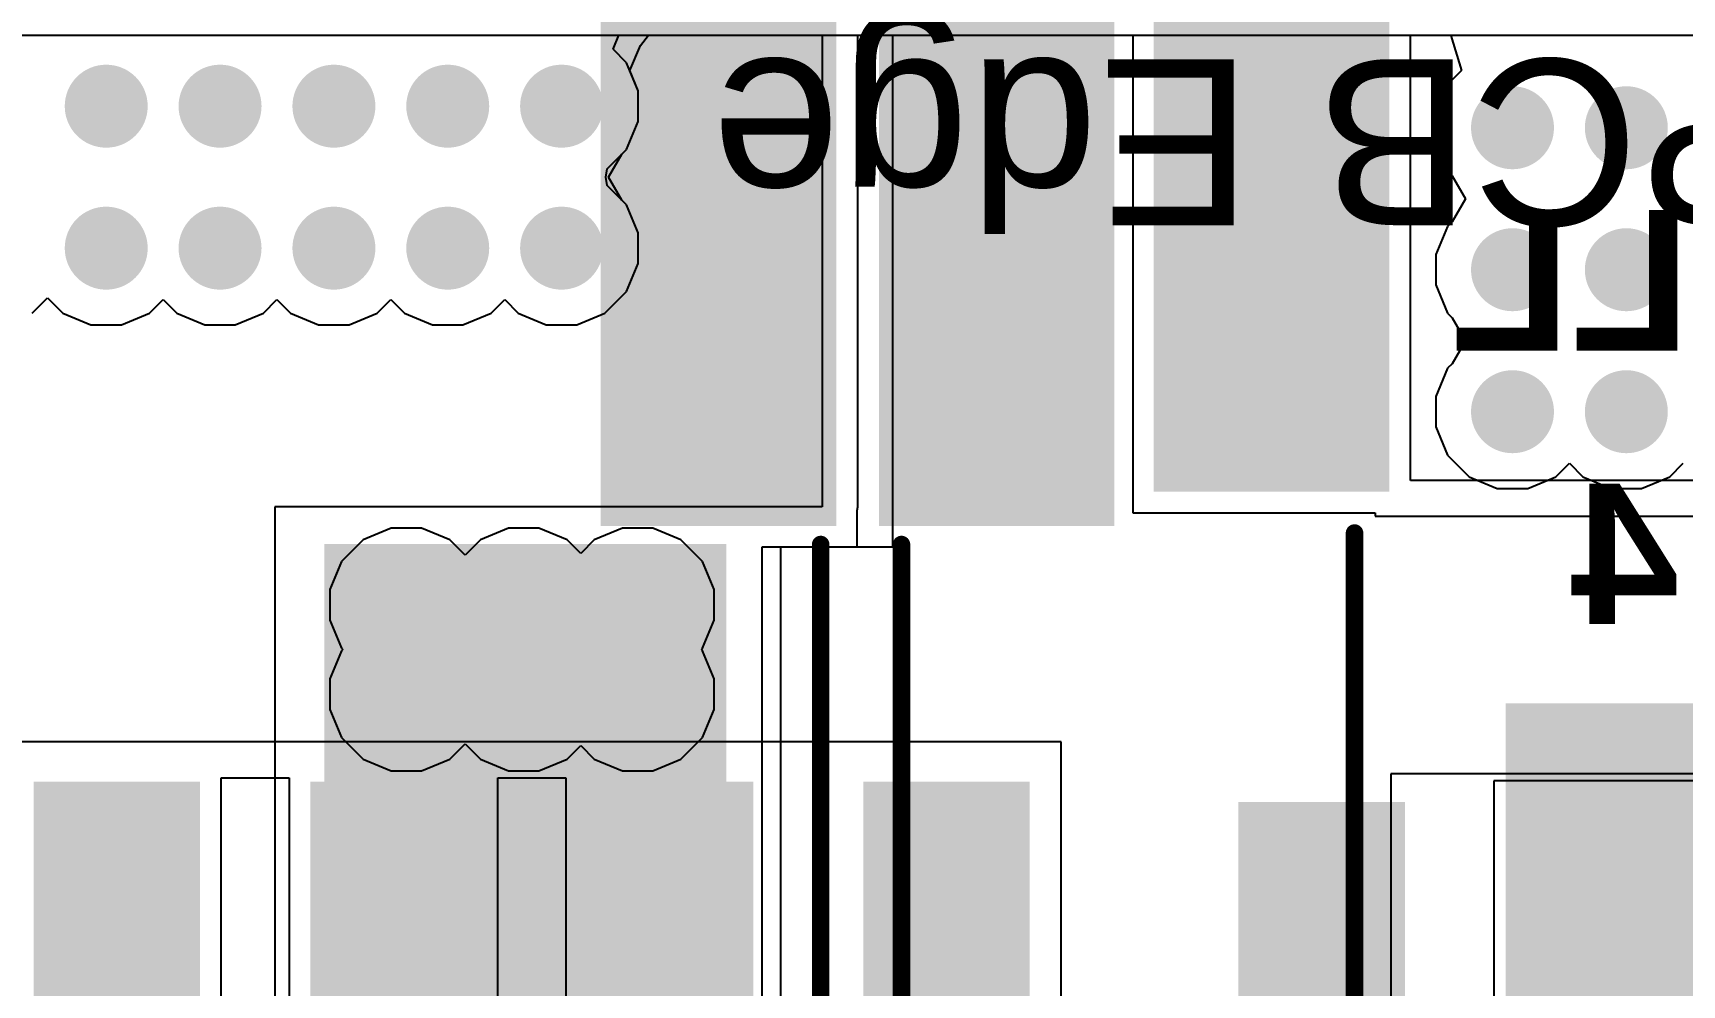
# Model space of a CAD drawing. Header units: inches. Extents: x -0.01 to 2.44, y -0.01 to 2.26.
# Drawn here: x 1.4617 to 1.9312, y 1.5699 to 1.8408 of the extents above; entities that cross this region are included whole.
import ezdxf

# ---------------------------------------------------------------- set-up
doc = ezdxf.new("R2010")
doc.units = ezdxf.units.IN
doc.header["$MEASUREMENT"] = 0
for name, color, linetype in [('Bottom Layer', 5, 'Continuous'), ('Bottom Overlay', 54, 'Continuous'), ('Bottom Paste', 16, 'Continuous'), ('Bottom Solder', 6, 'Continuous'), ('GROUND', 16, 'Continuous'), ('POWER', 76, 'Continuous'), ('SIGNAL1', 90, 'Continuous'), ('SIGNAL2', 156, 'Continuous'), ('Top Layer', 1, 'Continuous'), ('Top Overlay', 2, 'Continuous'), ('Top Paste', 8, 'Continuous'), ('Top Solder', 216, 'Continuous'), ('Via Holes', 16, 'Continuous')]:
    doc.layers.add(name, color=color, linetype=linetype)
doc.styles.add('Arial', font='', dxfattribs={"height": 0.2})
doc.styles.add('Arial_Bold', font='', dxfattribs={"height": 0.2})
doc.styles.get('Arial').set_extended_font_data('Arial')
doc.styles.get('Arial_Bold').set_extended_font_data('Arial', bold=True)

# ---------------------------------------------------------------- blocks, each defined once
blk = doc.blocks.new('WAFER_PH2_0_2PWB_22')
at = {"layer": 'Top Layer'}
for points in [[(-0.05906, 0.1811), (-0.01969, 0.1811), (-0.01969, 0.04331), (-0.05906, 0.04331)], [(0.01969, 0.1811), (0.05906, 0.1811), (0.05906, 0.04331), (0.01969, 0.04331)], [(0.16142, -0.1811), (0.10236, -0.1811), (0.10236, -0.04331), (0.16142, -0.04331)]]:
    blk.add_hatch(color=1, dxfattribs=at).paths.add_polyline_path(points)
at = {"layer": 'Top Paste'}
for points in [[(-0.05906, 0.1811), (-0.01969, 0.1811), (-0.01969, 0.04331), (-0.05906, 0.04331)], [(0.01969, 0.1811), (0.05906, 0.1811), (0.05906, 0.04331), (0.01969, 0.04331)], [(0.16142, -0.1811), (0.10236, -0.1811), (0.10236, -0.04331), (0.16142, -0.04331)]]:
    blk.add_hatch(color=8, dxfattribs=at).paths.add_polyline_path(points)
at = {"layer": 'Top Solder'}
for points in [[(-0.06306, 0.1851), (-0.01569, 0.1851), (-0.01569, 0.03931), (-0.06306, 0.03931)], [(0.01569, 0.1851), (0.06306, 0.1851), (0.06306, 0.03931), (0.01569, 0.03931)], [(0.16542, -0.1851), (0.09836, -0.1851), (0.09836, -0.03931), (0.16542, -0.03931)]]:
    blk.add_hatch(color=216, dxfattribs=at).paths.add_polyline_path(points)
at = {"layer": 'Top Overlay'}
blk.add_lwpolyline([(0.159, 0.115, 0.005, 0.005, 0), (0.159, -0.034, 0.005, 0.005, 0)], format="xyseb", dxfattribs=at)
blk.add_lwpolyline([(0.15775, -0.034, 0.0025, 0.0025, 1), (0.16025, -0.034, 0.0025, 0.0025, 1)], format="xyseb", close=True, dxfattribs=at)
at = {"layer": 'Top Overlay', "style": 'Arial'}
blk.add_text('PCB Edge', height=0.047244, dxfattribs=at).set_placement((-0.095, -0.17213))
blk = doc.blocks.new('S6B_PH_SM4_TB_LF__SN__B_24')
at = {"layer": 'Bottom Layer'}
for points in [[(0.25984, 0.18012), (0.3189, 0.18012), (0.3189, 0.04626), (0.25984, 0.04626)], [(-0.01968, -0.18209), (-0.05906, -0.18209), (-0.05906, -0.04429), (-0.01968, -0.04429)], [(0.05906, -0.18209), (0.01969, -0.18209), (0.01969, -0.04429), (0.05906, -0.04429)], [(0.1378, -0.18209), (0.09843, -0.18209), (0.09843, -0.04429), (0.1378, -0.04429)], [(0.21654, -0.18209), (0.17717, -0.18209), (0.17717, -0.04429), (0.21654, -0.04429)]]:
    blk.add_hatch(color=5, dxfattribs=at).paths.add_polyline_path(points)
at = {"layer": 'Bottom Paste'}
for points in [[(0.25984, 0.18012), (0.3189, 0.18012), (0.3189, 0.04626), (0.25984, 0.04626)], [(-0.01968, -0.18209), (-0.05906, -0.18209), (-0.05906, -0.04429), (-0.01968, -0.04429)], [(0.05906, -0.18209), (0.01969, -0.18209), (0.01969, -0.04429), (0.05906, -0.04429)], [(0.1378, -0.18209), (0.09843, -0.18209), (0.09843, -0.04429), (0.1378, -0.04429)], [(0.21654, -0.18209), (0.17717, -0.18209), (0.17717, -0.04429), (0.21654, -0.04429)]]:
    blk.add_hatch(color=16, dxfattribs=at).paths.add_polyline_path(points)
at = {"layer": 'Bottom Solder'}
for points in [[(0.25584, 0.18412), (0.3229, 0.18412), (0.3229, 0.04226), (0.25584, 0.04226)], [(-0.01568, -0.18609), (-0.06306, -0.18609), (-0.06306, -0.04029), (-0.01568, -0.04029)], [(0.06306, -0.18609), (0.01569, -0.18609), (0.01569, -0.04029), (0.06306, -0.04029)], [(0.1418, -0.18609), (0.09443, -0.18609), (0.09443, -0.04029), (0.1418, -0.04029)], [(0.22054, -0.18609), (0.17317, -0.18609), (0.17317, -0.04029), (0.22054, -0.04029)]]:
    blk.add_hatch(color=6, dxfattribs=at).paths.add_polyline_path(points)
at = {"layer": 'Bottom Overlay'}
blk.add_lwpolyline([(0.31299, -0.12697, 0.005, 0.005, 0), (0.31299, 0.03051, 0.005, 0.005, 0)], format="xyseb", dxfattribs=at)
blk.add_lwpolyline([(0.31174, 0.03051, 0.0025, 0.0025, 1), (0.31424, 0.03051, 0.0025, 0.0025, 1)], format="xyseb", close=True, dxfattribs=at)
blk = doc.blocks.new('WAFER_PH2_0_2PWB_25')
at = {"layer": 'Top Layer'}
for points in [[(-0.05906, 0.1811), (-0.01969, 0.1811), (-0.01969, 0.04331), (-0.05906, 0.04331)], [(0.01969, 0.1811), (0.05906, 0.1811), (0.05906, 0.04331), (0.01969, 0.04331)], [(-0.16142, -0.04331), (-0.10236, -0.04331), (-0.10236, -0.1811), (-0.16142, -0.1811)]]:
    blk.add_hatch(color=1, dxfattribs=at).paths.add_polyline_path(points)
at = {"layer": 'Top Paste'}
for points in [[(-0.05906, 0.1811), (-0.01969, 0.1811), (-0.01969, 0.04331), (-0.05906, 0.04331)], [(0.01969, 0.1811), (0.05906, 0.1811), (0.05906, 0.04331), (0.01969, 0.04331)], [(-0.16142, -0.04331), (-0.10236, -0.04331), (-0.10236, -0.1811), (-0.16142, -0.1811)]]:
    blk.add_hatch(color=8, dxfattribs=at).paths.add_polyline_path(points)
at = {"layer": 'Top Solder'}
for points in [[(-0.06306, 0.1851), (-0.01569, 0.1851), (-0.01569, 0.03931), (-0.06306, 0.03931)], [(0.01569, 0.1851), (0.06306, 0.1851), (0.06306, 0.03931), (0.01569, 0.03931)], [(-0.16542, -0.03931), (-0.09836, -0.03931), (-0.09836, -0.1851), (-0.16542, -0.1851)]]:
    blk.add_hatch(color=216, dxfattribs=at).paths.add_polyline_path(points)
at = {"layer": 'Top Overlay'}
blk.add_lwpolyline([(-0.161, 0.115, 0.005, 0.005, 0), (-0.161, -0.034, 0.005, 0.005, 0)], format="xyseb", dxfattribs=at)
blk.add_lwpolyline([(-0.16225, -0.034, 0.0025, 0.0025, 1), (-0.15975, -0.034, 0.0025, 0.0025, 1)], format="xyseb", close=True, dxfattribs=at)
blk = doc.blocks.new('SMB__B_106')
at = {"layer": 'Bottom Layer'}
blk.add_hatch(color=5, dxfattribs=at).paths.add_polyline_path([(0.14567, 0.04724), (0.14567, -0.04724), (0.03543, -0.04724), (0.03543, 0.04724)])
at = {"layer": 'Bottom Overlay'}
for points in [[(0.102, 0.049), (0.19, 0.049), (0.19, 0.075), (0.102, 0.075)], [(0.147, -0.053), (0.19, -0.053), (0.19, 0.065), (0.147, 0.065)]]:
    blk.add_hatch(color=54, dxfattribs=at).paths.add_polyline_path(points)
at = {"layer": 'Bottom Paste'}
blk.add_hatch(color=16, dxfattribs=at).paths.add_polyline_path([(0.14567, 0.04724), (0.14567, -0.04724), (0.03543, -0.04724), (0.03543, 0.04724)])
at = {"layer": 'Bottom Solder'}
blk.add_hatch(color=6, dxfattribs=at).paths.add_polyline_path([(0.14967, 0.05124), (0.14967, -0.05124), (0.03143, -0.05124), (0.03143, 0.05124)])

msp = doc.modelspace()

# ---------------------------------------------------------------- hatches: boundary and pattern name
at = {"layer": 'Bottom Layer'}
h = msp.add_hatch(color=5, dxfattribs=at)
edge = h.paths.add_edge_path()
edge.add_arc((1.48259, 1.82), 0.01181, 0, 360)
h = msp.add_hatch(color=5, dxfattribs=at)
edge = h.paths.add_edge_path()
edge.add_arc((1.515, 1.82), 0.01181, 0, 360)
h = msp.add_hatch(color=5, dxfattribs=at)
edge = h.paths.add_edge_path()
edge.add_arc((1.54741, 1.82), 0.01181, 0, 360)
h = msp.add_hatch(color=5, dxfattribs=at)
edge = h.paths.add_edge_path()
edge.add_arc((1.57982, 1.82), 0.01181, 0, 360)
h = msp.add_hatch(color=5, dxfattribs=at)
edge = h.paths.add_edge_path()
edge.add_arc((1.61223, 1.82), 0.01181, 0, 360)
h = msp.add_hatch(color=5, dxfattribs=at)
edge = h.paths.add_edge_path()
edge.add_arc((1.88296, 1.81386), 0.01181, 0, 360)
h = msp.add_hatch(color=5, dxfattribs=at)
edge = h.paths.add_edge_path()
edge.add_arc((1.91537, 1.81386), 0.01181, 0, 360)
h = msp.add_hatch(color=5, dxfattribs=at)
edge = h.paths.add_edge_path()
edge.add_arc((1.48259, 1.77959), 0.01181, 0, 360)
h = msp.add_hatch(color=5, dxfattribs=at)
edge = h.paths.add_edge_path()
edge.add_arc((1.515, 1.77959), 0.01181, 0, 360)
h = msp.add_hatch(color=5, dxfattribs=at)
edge = h.paths.add_edge_path()
edge.add_arc((1.54741, 1.77959), 0.01181, 0, 360)
h = msp.add_hatch(color=5, dxfattribs=at)
edge = h.paths.add_edge_path()
edge.add_arc((1.57982, 1.77959), 0.01181, 0, 360)
h = msp.add_hatch(color=5, dxfattribs=at)
edge = h.paths.add_edge_path()
edge.add_arc((1.61223, 1.77959), 0.01181, 0, 360)
h = msp.add_hatch(color=5, dxfattribs=at)
edge = h.paths.add_edge_path()
edge.add_arc((1.88296, 1.77345), 0.01181, 0, 360)
h = msp.add_hatch(color=5, dxfattribs=at)
edge = h.paths.add_edge_path()
edge.add_arc((1.91537, 1.77345), 0.01181, 0, 360)
h = msp.add_hatch(color=5, dxfattribs=at)
edge = h.paths.add_edge_path()
edge.add_arc((1.88296, 1.73304), 0.01181, 0, 360)
h = msp.add_hatch(color=5, dxfattribs=at)
edge = h.paths.add_edge_path()
edge.add_arc((1.91537, 1.73304), 0.01181, 0, 360)
h = msp.add_hatch(color=5, dxfattribs=at)
edge = h.paths.add_edge_path()
edge.add_arc((1.56806, 1.67808), 0.01181, 0, 360)
h = msp.add_hatch(color=5, dxfattribs=at)
edge = h.paths.add_edge_path()
edge.add_arc((1.60147, 1.67808), 0.01181, 0, 360)
h = msp.add_hatch(color=5, dxfattribs=at)
edge = h.paths.add_edge_path()
edge.add_arc((1.63388, 1.67808), 0.01181, 0, 360)
h = msp.add_hatch(color=5, dxfattribs=at)
edge = h.paths.add_edge_path()
edge.add_arc((1.56806, 1.65266), 0.01181, 0, 360)
h = msp.add_hatch(color=5, dxfattribs=at)
edge = h.paths.add_edge_path()
edge.add_arc((1.60147, 1.65266), 0.01181, 0, 360)
h = msp.add_hatch(color=5, dxfattribs=at)
edge = h.paths.add_edge_path()
edge.add_arc((1.63388, 1.65266), 0.01181, 0, 360)
at = {"layer": 'GROUND'}
h = msp.add_hatch(color=16, dxfattribs=at)
edge = h.paths.add_edge_path()
edge.add_arc((1.48259, 1.82), 0.01181, 0, 360)
h = msp.add_hatch(color=16, dxfattribs=at)
edge = h.paths.add_edge_path()
edge.add_arc((1.515, 1.82), 0.01181, 0, 360)
h = msp.add_hatch(color=16, dxfattribs=at)
edge = h.paths.add_edge_path()
edge.add_arc((1.54741, 1.82), 0.01181, 0, 360)
h = msp.add_hatch(color=16, dxfattribs=at)
edge = h.paths.add_edge_path()
edge.add_arc((1.57982, 1.82), 0.01181, 0, 360)
h = msp.add_hatch(color=16, dxfattribs=at)
edge = h.paths.add_edge_path()
edge.add_arc((1.61223, 1.82), 0.01181, 0, 360)
h = msp.add_hatch(color=16, dxfattribs=at)
edge = h.paths.add_edge_path()
edge.add_arc((1.88296, 1.81386), 0.01181, 0, 360)
h = msp.add_hatch(color=16, dxfattribs=at)
edge = h.paths.add_edge_path()
edge.add_arc((1.91537, 1.81386), 0.01181, 0, 360)
h = msp.add_hatch(color=16, dxfattribs=at)
edge = h.paths.add_edge_path()
edge.add_arc((1.48259, 1.77959), 0.01181, 0, 360)
h = msp.add_hatch(color=16, dxfattribs=at)
edge = h.paths.add_edge_path()
edge.add_arc((1.515, 1.77959), 0.01181, 0, 360)
h = msp.add_hatch(color=16, dxfattribs=at)
edge = h.paths.add_edge_path()
edge.add_arc((1.54741, 1.77959), 0.01181, 0, 360)
h = msp.add_hatch(color=16, dxfattribs=at)
edge = h.paths.add_edge_path()
edge.add_arc((1.57982, 1.77959), 0.01181, 0, 360)
h = msp.add_hatch(color=16, dxfattribs=at)
edge = h.paths.add_edge_path()
edge.add_arc((1.61223, 1.77959), 0.01181, 0, 360)
h = msp.add_hatch(color=16, dxfattribs=at)
edge = h.paths.add_edge_path()
edge.add_arc((1.88296, 1.77345), 0.01181, 0, 360)
h = msp.add_hatch(color=16, dxfattribs=at)
edge = h.paths.add_edge_path()
edge.add_arc((1.91537, 1.77345), 0.01181, 0, 360)
h = msp.add_hatch(color=16, dxfattribs=at)
edge = h.paths.add_edge_path()
edge.add_arc((1.88296, 1.73304), 0.01181, 0, 360)
h = msp.add_hatch(color=16, dxfattribs=at)
edge = h.paths.add_edge_path()
edge.add_arc((1.91537, 1.73304), 0.01181, 0, 360)
h = msp.add_hatch(color=16, dxfattribs=at)
edge = h.paths.add_edge_path()
edge.add_arc((1.56806, 1.67808), 0.01181, 0, 360)
h = msp.add_hatch(color=16, dxfattribs=at)
edge = h.paths.add_edge_path()
edge.add_arc((1.60147, 1.67808), 0.01181, 0, 360)
h = msp.add_hatch(color=16, dxfattribs=at)
edge = h.paths.add_edge_path()
edge.add_arc((1.63388, 1.67808), 0.01181, 0, 360)
h = msp.add_hatch(color=16, dxfattribs=at)
edge = h.paths.add_edge_path()
edge.add_arc((1.56806, 1.65266), 0.01181, 0, 360)
h = msp.add_hatch(color=16, dxfattribs=at)
edge = h.paths.add_edge_path()
edge.add_arc((1.60147, 1.65266), 0.01181, 0, 360)
h = msp.add_hatch(color=16, dxfattribs=at)
edge = h.paths.add_edge_path()
edge.add_arc((1.63388, 1.65266), 0.01181, 0, 360)
at = {"layer": 'POWER'}
h = msp.add_hatch(color=76, dxfattribs=at)
edge = h.paths.add_edge_path()
edge.add_arc((1.48259, 1.82), 0.01181, 0, 360)
h = msp.add_hatch(color=76, dxfattribs=at)
edge = h.paths.add_edge_path()
edge.add_arc((1.515, 1.82), 0.01181, 0, 360)
h = msp.add_hatch(color=76, dxfattribs=at)
edge = h.paths.add_edge_path()
edge.add_arc((1.54741, 1.82), 0.01181, 0, 360)
h = msp.add_hatch(color=76, dxfattribs=at)
edge = h.paths.add_edge_path()
edge.add_arc((1.57982, 1.82), 0.01181, 0, 360)
h = msp.add_hatch(color=76, dxfattribs=at)
edge = h.paths.add_edge_path()
edge.add_arc((1.61223, 1.82), 0.01181, 0, 360)
h = msp.add_hatch(color=76, dxfattribs=at)
edge = h.paths.add_edge_path()
edge.add_arc((1.88296, 1.81386), 0.01181, 0, 360)
h = msp.add_hatch(color=76, dxfattribs=at)
edge = h.paths.add_edge_path()
edge.add_arc((1.91537, 1.81386), 0.01181, 0, 360)
h = msp.add_hatch(color=76, dxfattribs=at)
edge = h.paths.add_edge_path()
edge.add_arc((1.48259, 1.77959), 0.01181, 0, 360)
h = msp.add_hatch(color=76, dxfattribs=at)
edge = h.paths.add_edge_path()
edge.add_arc((1.515, 1.77959), 0.01181, 0, 360)
h = msp.add_hatch(color=76, dxfattribs=at)
edge = h.paths.add_edge_path()
edge.add_arc((1.54741, 1.77959), 0.01181, 0, 360)
h = msp.add_hatch(color=76, dxfattribs=at)
edge = h.paths.add_edge_path()
edge.add_arc((1.57982, 1.77959), 0.01181, 0, 360)
h = msp.add_hatch(color=76, dxfattribs=at)
edge = h.paths.add_edge_path()
edge.add_arc((1.61223, 1.77959), 0.01181, 0, 360)
h = msp.add_hatch(color=76, dxfattribs=at)
edge = h.paths.add_edge_path()
edge.add_arc((1.88296, 1.77345), 0.01181, 0, 360)
h = msp.add_hatch(color=76, dxfattribs=at)
edge = h.paths.add_edge_path()
edge.add_arc((1.91537, 1.77345), 0.01181, 0, 360)
h = msp.add_hatch(color=76, dxfattribs=at)
edge = h.paths.add_edge_path()
edge.add_arc((1.88296, 1.73304), 0.01181, 0, 360)
h = msp.add_hatch(color=76, dxfattribs=at)
edge = h.paths.add_edge_path()
edge.add_arc((1.91537, 1.73304), 0.01181, 0, 360)
h = msp.add_hatch(color=76, dxfattribs=at)
edge = h.paths.add_edge_path()
edge.add_arc((1.56806, 1.67808), 0.01181, 0, 360)
h = msp.add_hatch(color=76, dxfattribs=at)
edge = h.paths.add_edge_path()
edge.add_arc((1.60147, 1.67808), 0.01181, 0, 360)
h = msp.add_hatch(color=76, dxfattribs=at)
edge = h.paths.add_edge_path()
edge.add_arc((1.63388, 1.67808), 0.01181, 0, 360)
h = msp.add_hatch(color=76, dxfattribs=at)
edge = h.paths.add_edge_path()
edge.add_arc((1.56806, 1.65266), 0.01181, 0, 360)
h = msp.add_hatch(color=76, dxfattribs=at)
edge = h.paths.add_edge_path()
edge.add_arc((1.60147, 1.65266), 0.01181, 0, 360)
h = msp.add_hatch(color=76, dxfattribs=at)
edge = h.paths.add_edge_path()
edge.add_arc((1.63388, 1.65266), 0.01181, 0, 360)
at = {"layer": 'SIGNAL1'}
h = msp.add_hatch(color=90, dxfattribs=at)
edge = h.paths.add_edge_path()
edge.add_arc((1.48259, 1.82), 0.01181, 0, 360)
h = msp.add_hatch(color=90, dxfattribs=at)
edge = h.paths.add_edge_path()
edge.add_arc((1.515, 1.82), 0.01181, 0, 360)
h = msp.add_hatch(color=90, dxfattribs=at)
edge = h.paths.add_edge_path()
edge.add_arc((1.54741, 1.82), 0.01181, 0, 360)
h = msp.add_hatch(color=90, dxfattribs=at)
edge = h.paths.add_edge_path()
edge.add_arc((1.57982, 1.82), 0.01181, 0, 360)
h = msp.add_hatch(color=90, dxfattribs=at)
edge = h.paths.add_edge_path()
edge.add_arc((1.61223, 1.82), 0.01181, 0, 360)
h = msp.add_hatch(color=90, dxfattribs=at)
edge = h.paths.add_edge_path()
edge.add_arc((1.88296, 1.81386), 0.01181, 0, 360)
h = msp.add_hatch(color=90, dxfattribs=at)
edge = h.paths.add_edge_path()
edge.add_arc((1.91537, 1.81386), 0.01181, 0, 360)
h = msp.add_hatch(color=90, dxfattribs=at)
edge = h.paths.add_edge_path()
edge.add_arc((1.48259, 1.77959), 0.01181, 0, 360)
h = msp.add_hatch(color=90, dxfattribs=at)
edge = h.paths.add_edge_path()
edge.add_arc((1.515, 1.77959), 0.01181, 0, 360)
h = msp.add_hatch(color=90, dxfattribs=at)
edge = h.paths.add_edge_path()
edge.add_arc((1.54741, 1.77959), 0.01181, 0, 360)
h = msp.add_hatch(color=90, dxfattribs=at)
edge = h.paths.add_edge_path()
edge.add_arc((1.57982, 1.77959), 0.01181, 0, 360)
h = msp.add_hatch(color=90, dxfattribs=at)
edge = h.paths.add_edge_path()
edge.add_arc((1.61223, 1.77959), 0.01181, 0, 360)
h = msp.add_hatch(color=90, dxfattribs=at)
edge = h.paths.add_edge_path()
edge.add_arc((1.88296, 1.77345), 0.01181, 0, 360)
h = msp.add_hatch(color=90, dxfattribs=at)
edge = h.paths.add_edge_path()
edge.add_arc((1.91537, 1.77345), 0.01181, 0, 360)
h = msp.add_hatch(color=90, dxfattribs=at)
edge = h.paths.add_edge_path()
edge.add_arc((1.88296, 1.73304), 0.01181, 0, 360)
h = msp.add_hatch(color=90, dxfattribs=at)
edge = h.paths.add_edge_path()
edge.add_arc((1.91537, 1.73304), 0.01181, 0, 360)
h = msp.add_hatch(color=90, dxfattribs=at)
edge = h.paths.add_edge_path()
edge.add_arc((1.56806, 1.67808), 0.01181, 0, 360)
h = msp.add_hatch(color=90, dxfattribs=at)
edge = h.paths.add_edge_path()
edge.add_arc((1.60147, 1.67808), 0.01181, 0, 360)
h = msp.add_hatch(color=90, dxfattribs=at)
edge = h.paths.add_edge_path()
edge.add_arc((1.63388, 1.67808), 0.01181, 0, 360)
h = msp.add_hatch(color=90, dxfattribs=at)
edge = h.paths.add_edge_path()
edge.add_arc((1.56806, 1.65266), 0.01181, 0, 360)
h = msp.add_hatch(color=90, dxfattribs=at)
edge = h.paths.add_edge_path()
edge.add_arc((1.60147, 1.65266), 0.01181, 0, 360)
h = msp.add_hatch(color=90, dxfattribs=at)
edge = h.paths.add_edge_path()
edge.add_arc((1.63388, 1.65266), 0.01181, 0, 360)
at = {"layer": 'SIGNAL2'}
h = msp.add_hatch(color=156, dxfattribs=at)
edge = h.paths.add_edge_path()
edge.add_arc((1.48259, 1.82), 0.01181, 0, 360)
h = msp.add_hatch(color=156, dxfattribs=at)
edge = h.paths.add_edge_path()
edge.add_arc((1.515, 1.82), 0.01181, 0, 360)
h = msp.add_hatch(color=156, dxfattribs=at)
edge = h.paths.add_edge_path()
edge.add_arc((1.54741, 1.82), 0.01181, 0, 360)
h = msp.add_hatch(color=156, dxfattribs=at)
edge = h.paths.add_edge_path()
edge.add_arc((1.57982, 1.82), 0.01181, 0, 360)
h = msp.add_hatch(color=156, dxfattribs=at)
edge = h.paths.add_edge_path()
edge.add_arc((1.61223, 1.82), 0.01181, 0, 360)
h = msp.add_hatch(color=156, dxfattribs=at)
edge = h.paths.add_edge_path()
edge.add_arc((1.88296, 1.81386), 0.01181, 0, 360)
h = msp.add_hatch(color=156, dxfattribs=at)
edge = h.paths.add_edge_path()
edge.add_arc((1.91537, 1.81386), 0.01181, 0, 360)
h = msp.add_hatch(color=156, dxfattribs=at)
edge = h.paths.add_edge_path()
edge.add_arc((1.48259, 1.77959), 0.01181, 0, 360)
h = msp.add_hatch(color=156, dxfattribs=at)
edge = h.paths.add_edge_path()
edge.add_arc((1.515, 1.77959), 0.01181, 0, 360)
h = msp.add_hatch(color=156, dxfattribs=at)
edge = h.paths.add_edge_path()
edge.add_arc((1.54741, 1.77959), 0.01181, 0, 360)
h = msp.add_hatch(color=156, dxfattribs=at)
edge = h.paths.add_edge_path()
edge.add_arc((1.57982, 1.77959), 0.01181, 0, 360)
h = msp.add_hatch(color=156, dxfattribs=at)
edge = h.paths.add_edge_path()
edge.add_arc((1.61223, 1.77959), 0.01181, 0, 360)
h = msp.add_hatch(color=156, dxfattribs=at)
edge = h.paths.add_edge_path()
edge.add_arc((1.88296, 1.77345), 0.01181, 0, 360)
h = msp.add_hatch(color=156, dxfattribs=at)
edge = h.paths.add_edge_path()
edge.add_arc((1.91537, 1.77345), 0.01181, 0, 360)
h = msp.add_hatch(color=156, dxfattribs=at)
edge = h.paths.add_edge_path()
edge.add_arc((1.88296, 1.73304), 0.01181, 0, 360)
h = msp.add_hatch(color=156, dxfattribs=at)
edge = h.paths.add_edge_path()
edge.add_arc((1.91537, 1.73304), 0.01181, 0, 360)
h = msp.add_hatch(color=156, dxfattribs=at)
edge = h.paths.add_edge_path()
edge.add_arc((1.56806, 1.67808), 0.01181, 0, 360)
h = msp.add_hatch(color=156, dxfattribs=at)
edge = h.paths.add_edge_path()
edge.add_arc((1.60147, 1.67808), 0.01181, 0, 360)
h = msp.add_hatch(color=156, dxfattribs=at)
edge = h.paths.add_edge_path()
edge.add_arc((1.63388, 1.67808), 0.01181, 0, 360)
h = msp.add_hatch(color=156, dxfattribs=at)
edge = h.paths.add_edge_path()
edge.add_arc((1.56806, 1.65266), 0.01181, 0, 360)
h = msp.add_hatch(color=156, dxfattribs=at)
edge = h.paths.add_edge_path()
edge.add_arc((1.60147, 1.65266), 0.01181, 0, 360)
h = msp.add_hatch(color=156, dxfattribs=at)
edge = h.paths.add_edge_path()
edge.add_arc((1.63388, 1.65266), 0.01181, 0, 360)
at = {"layer": 'Top Layer'}
h = msp.add_hatch(color=1, dxfattribs=at)
edge = h.paths.add_edge_path()
edge.add_arc((1.48259, 1.82), 0.01181, 0, 360)
h = msp.add_hatch(color=1, dxfattribs=at)
edge = h.paths.add_edge_path()
edge.add_arc((1.515, 1.82), 0.01181, 0, 360)
h = msp.add_hatch(color=1, dxfattribs=at)
edge = h.paths.add_edge_path()
edge.add_arc((1.54741, 1.82), 0.01181, 0, 360)
h = msp.add_hatch(color=1, dxfattribs=at)
edge = h.paths.add_edge_path()
edge.add_arc((1.57982, 1.82), 0.01181, 0, 360)
h = msp.add_hatch(color=1, dxfattribs=at)
edge = h.paths.add_edge_path()
edge.add_arc((1.61223, 1.82), 0.01181, 0, 360)
h = msp.add_hatch(color=1, dxfattribs=at)
edge = h.paths.add_edge_path()
edge.add_arc((1.88296, 1.81386), 0.01181, 0, 360)
h = msp.add_hatch(color=1, dxfattribs=at)
edge = h.paths.add_edge_path()
edge.add_arc((1.91537, 1.81386), 0.01181, 0, 360)
h = msp.add_hatch(color=1, dxfattribs=at)
edge = h.paths.add_edge_path()
edge.add_arc((1.48259, 1.77959), 0.01181, 0, 360)
h = msp.add_hatch(color=1, dxfattribs=at)
edge = h.paths.add_edge_path()
edge.add_arc((1.515, 1.77959), 0.01181, 0, 360)
h = msp.add_hatch(color=1, dxfattribs=at)
edge = h.paths.add_edge_path()
edge.add_arc((1.54741, 1.77959), 0.01181, 0, 360)
h = msp.add_hatch(color=1, dxfattribs=at)
edge = h.paths.add_edge_path()
edge.add_arc((1.57982, 1.77959), 0.01181, 0, 360)
h = msp.add_hatch(color=1, dxfattribs=at)
edge = h.paths.add_edge_path()
edge.add_arc((1.61223, 1.77959), 0.01181, 0, 360)
h = msp.add_hatch(color=1, dxfattribs=at)
edge = h.paths.add_edge_path()
edge.add_arc((1.88296, 1.77345), 0.01181, 0, 360)
h = msp.add_hatch(color=1, dxfattribs=at)
edge = h.paths.add_edge_path()
edge.add_arc((1.91537, 1.77345), 0.01181, 0, 360)
h = msp.add_hatch(color=1, dxfattribs=at)
edge = h.paths.add_edge_path()
edge.add_arc((1.88296, 1.73304), 0.01181, 0, 360)
h = msp.add_hatch(color=1, dxfattribs=at)
edge = h.paths.add_edge_path()
edge.add_arc((1.91537, 1.73304), 0.01181, 0, 360)
for points in [[(1.54469, 1.47838), (1.65911, 1.47838), (1.65911, 1.69535), (1.54469, 1.69535)], [(1.60939, 1.41262), (1.65911, 1.41262), (1.65911, 1.61794), (1.60939, 1.61794)]]:
    msp.add_hatch(color=1, dxfattribs=at).paths.add_polyline_path(points)
h = msp.add_hatch(color=1, dxfattribs=at)
edge = h.paths.add_edge_path()
edge.add_arc((1.56806, 1.67808), 0.01181, 0, 360)
h = msp.add_hatch(color=1, dxfattribs=at)
edge = h.paths.add_edge_path()
edge.add_arc((1.60147, 1.67808), 0.01181, 0, 360)
h = msp.add_hatch(color=1, dxfattribs=at)
edge = h.paths.add_edge_path()
edge.add_arc((1.63388, 1.67808), 0.01181, 0, 360)
h = msp.add_hatch(color=1, dxfattribs=at)
edge = h.paths.add_edge_path()
edge.add_arc((1.56806, 1.65266), 0.01181, 0, 360)
h = msp.add_hatch(color=1, dxfattribs=at)
edge = h.paths.add_edge_path()
edge.add_arc((1.60147, 1.65266), 0.01181, 0, 360)
h = msp.add_hatch(color=1, dxfattribs=at)
edge = h.paths.add_edge_path()
edge.add_arc((1.63388, 1.65266), 0.01181, 0, 360)
at = {"layer": 'Via Holes'}
h = msp.add_hatch(color=7, dxfattribs=at)
edge = h.paths.add_edge_path()
edge.add_arc((1.48259, 1.82), 0.00591, 0, 360)
h = msp.add_hatch(color=7, dxfattribs=at)
edge = h.paths.add_edge_path()
edge.add_arc((1.515, 1.82), 0.00591, 0, 360)
h = msp.add_hatch(color=7, dxfattribs=at)
edge = h.paths.add_edge_path()
edge.add_arc((1.54741, 1.82), 0.00591, 0, 360)
h = msp.add_hatch(color=7, dxfattribs=at)
edge = h.paths.add_edge_path()
edge.add_arc((1.57982, 1.82), 0.00591, 0, 360)
h = msp.add_hatch(color=7, dxfattribs=at)
edge = h.paths.add_edge_path()
edge.add_arc((1.61223, 1.82), 0.00591, 0, 360)
h = msp.add_hatch(color=7, dxfattribs=at)
edge = h.paths.add_edge_path()
edge.add_arc((1.88296, 1.81386), 0.00591, 0, 360)
h = msp.add_hatch(color=7, dxfattribs=at)
edge = h.paths.add_edge_path()
edge.add_arc((1.91537, 1.81386), 0.00591, 0, 360)
h = msp.add_hatch(color=7, dxfattribs=at)
edge = h.paths.add_edge_path()
edge.add_arc((1.48259, 1.77959), 0.00591, 0, 360)
h = msp.add_hatch(color=7, dxfattribs=at)
edge = h.paths.add_edge_path()
edge.add_arc((1.515, 1.77959), 0.00591, 0, 360)
h = msp.add_hatch(color=7, dxfattribs=at)
edge = h.paths.add_edge_path()
edge.add_arc((1.54741, 1.77959), 0.00591, 0, 360)
h = msp.add_hatch(color=7, dxfattribs=at)
edge = h.paths.add_edge_path()
edge.add_arc((1.57982, 1.77959), 0.00591, 0, 360)
h = msp.add_hatch(color=7, dxfattribs=at)
edge = h.paths.add_edge_path()
edge.add_arc((1.61223, 1.77959), 0.00591, 0, 360)
h = msp.add_hatch(color=7, dxfattribs=at)
edge = h.paths.add_edge_path()
edge.add_arc((1.88296, 1.77345), 0.00591, 0, 360)
h = msp.add_hatch(color=7, dxfattribs=at)
edge = h.paths.add_edge_path()
edge.add_arc((1.91537, 1.77345), 0.00591, 0, 360)
h = msp.add_hatch(color=7, dxfattribs=at)
edge = h.paths.add_edge_path()
edge.add_arc((1.88296, 1.73304), 0.00591, 0, 360)
h = msp.add_hatch(color=7, dxfattribs=at)
edge = h.paths.add_edge_path()
edge.add_arc((1.91537, 1.73304), 0.00591, 0, 360)
h = msp.add_hatch(color=7, dxfattribs=at)
edge = h.paths.add_edge_path()
edge.add_arc((1.56806, 1.67808), 0.00591, 0, 360)
h = msp.add_hatch(color=7, dxfattribs=at)
edge = h.paths.add_edge_path()
edge.add_arc((1.60147, 1.67808), 0.00591, 0, 360)
h = msp.add_hatch(color=7, dxfattribs=at)
edge = h.paths.add_edge_path()
edge.add_arc((1.63388, 1.67808), 0.00591, 0, 360)
h = msp.add_hatch(color=7, dxfattribs=at)
edge = h.paths.add_edge_path()
edge.add_arc((1.56806, 1.65266), 0.00591, 0, 360)
h = msp.add_hatch(color=7, dxfattribs=at)
edge = h.paths.add_edge_path()
edge.add_arc((1.60147, 1.65266), 0.00591, 0, 360)
h = msp.add_hatch(color=7, dxfattribs=at)
edge = h.paths.add_edge_path()
edge.add_arc((1.63388, 1.65266), 0.00591, 0, 360)

# ---------------------------------------------------------------- linework, layer by layer
at = {"layer": 'Bottom Layer'}
for p, q in [((1.62688, 1.8362), (1.62854, 1.8402)), ((1.63072, 1.83235), (1.62688, 1.8362)), ((1.62854, 1.8402), (1.77484, 1.8402)), ((1.77484, 1.8402), (1.77484, 1.70426)), ((1.8539, 1.71348), (1.8539, 1.8402)), ((1.8539, 1.8402), (2.03705, 1.8402)), ((1.63404, 1.82434), (1.63072, 1.83235)), ((1.63404, 1.81566), (1.63404, 1.82434)), ((1.63072, 1.80765), (1.63404, 1.81566)), ((1.62522, 1.80215), (1.63072, 1.80765)), ((1.62486, 1.79979), (1.62522, 1.80215)), ((1.62522, 1.79744), (1.62486, 1.79979)), ((1.63072, 1.79194), (1.62522, 1.79744)), ((1.63404, 1.78393), (1.63072, 1.79194)), ((1.63404, 1.77525), (1.63404, 1.78393)), ((1.63072, 1.76723), (1.63404, 1.77525)), ((1.46153, 1.7611), (1.46588, 1.76545)), ((1.46588, 1.76545), (1.47023, 1.7611)), ((1.62459, 1.7611), (1.63072, 1.76723)), ((1.47023, 1.7611), (1.47825, 1.75778)), ((1.48693, 1.75778), (1.49494, 1.7611)), ((1.49494, 1.7611), (1.49879, 1.76495)), ((1.49879, 1.76495), (1.50265, 1.7611)), ((1.50265, 1.7611), (1.51066, 1.75778)), ((1.51934, 1.75778), (1.52735, 1.7611)), ((1.52735, 1.7611), (1.53121, 1.76495)), ((1.53121, 1.76495), (1.53506, 1.7611)), ((1.53506, 1.7611), (1.54307, 1.75778)), ((1.55175, 1.75778), (1.55977, 1.7611)), ((1.55977, 1.7611), (1.56362, 1.76495)), ((1.56362, 1.76495), (1.56747, 1.7611)), ((1.56747, 1.7611), (1.57548, 1.75778)), ((1.58416, 1.75778), (1.59218, 1.7611)), ((1.59218, 1.7611), (1.59603, 1.76495)), ((1.59603, 1.76495), (1.59988, 1.7611)), ((1.59988, 1.7611), (1.60789, 1.75778)), ((1.61657, 1.75778), (1.62459, 1.7611)), ((1.47825, 1.75778), (1.48693, 1.75778)), ((1.51066, 1.75778), (1.51934, 1.75778)), ((1.54307, 1.75778), (1.55175, 1.75778)), ((1.57548, 1.75778), (1.58416, 1.75778)), ((1.60789, 1.75778), (1.61657, 1.75778)), ((2.03705, 1.71348), (1.8539, 1.71348)), ((1.77484, 1.70426), (1.8439, 1.70426)), ((1.8439, 1.70426), (1.8439, 1.70328)), ((1.8439, 1.70328), (2.03705, 1.70328)), ((1.7545, 1.63907), (1.37121, 1.63907)), ((1.7545, 1.472), (1.7545, 1.63907)), ((1.51531, 1.5558), (1.51531, 1.62888)), ((1.51531, 1.62888), (1.53469, 1.62888)), ((1.53469, 1.62888), (1.53469, 1.5558)), ((1.59406, 1.5558), (1.59406, 1.62888)), ((1.59406, 1.62888), (1.61343, 1.62888)), ((1.61343, 1.62888), (1.61343, 1.5558))]:
    msp.add_line(p, q, dxfattribs=at)
at = {"layer": 'GROUND'}
for p, q in [((1.63162, 1.8302), (1.63469, 1.83729)), ((1.63469, 1.83729), (1.63702, 1.8402)), ((1.63702, 1.8402), (2.03705, 1.8402)), ((1.63404, 1.82434), (1.63162, 1.8302)), ((1.63404, 1.81566), (1.63404, 1.82434)), ((1.63072, 1.80765), (1.63404, 1.81566)), ((1.62941, 1.80633), (1.63072, 1.80765)), ((1.62559, 1.79979), (1.62941, 1.80633)), ((1.62941, 1.79326), (1.62559, 1.79979)), ((1.63072, 1.79194), (1.62941, 1.79326)), ((1.63404, 1.78393), (1.63072, 1.79194)), ((1.63404, 1.77525), (1.63404, 1.78393)), ((1.63072, 1.76723), (1.63404, 1.77525)), ((1.46153, 1.7611), (1.46588, 1.76545)), ((1.46588, 1.76545), (1.47023, 1.7611)), ((1.62459, 1.7611), (1.63072, 1.76723)), ((1.47023, 1.7611), (1.47825, 1.75778)), ((1.48693, 1.75778), (1.49494, 1.7611)), ((1.49494, 1.7611), (1.49879, 1.76495)), ((1.49879, 1.76495), (1.50265, 1.7611)), ((1.50265, 1.7611), (1.51066, 1.75778)), ((1.51934, 1.75778), (1.52735, 1.7611)), ((1.52735, 1.7611), (1.53121, 1.76495)), ((1.53121, 1.76495), (1.53506, 1.7611)), ((1.53506, 1.7611), (1.54307, 1.75778)), ((1.55175, 1.75778), (1.55977, 1.7611)), ((1.55977, 1.7611), (1.56362, 1.76495)), ((1.56362, 1.76495), (1.56747, 1.7611)), ((1.56747, 1.7611), (1.57548, 1.75778)), ((1.58416, 1.75778), (1.59218, 1.7611)), ((1.59218, 1.7611), (1.59603, 1.76495)), ((1.59603, 1.76495), (1.59988, 1.7611)), ((1.59988, 1.7611), (1.60789, 1.75778)), ((1.61657, 1.75778), (1.62459, 1.7611)), ((1.47825, 1.75778), (1.48693, 1.75778)), ((1.51066, 1.75778), (1.51934, 1.75778)), ((1.54307, 1.75778), (1.55175, 1.75778)), ((1.57548, 1.75778), (1.58416, 1.75778)), ((1.60789, 1.75778), (1.61657, 1.75778)), ((1.56372, 1.69989), (1.5557, 1.69657)), ((1.57239, 1.69989), (1.56372, 1.69989)), ((1.58041, 1.69657), (1.57239, 1.69989)), ((1.59713, 1.69989), (1.58911, 1.69657)), ((1.6058, 1.69989), (1.59713, 1.69989)), ((1.61382, 1.69657), (1.6058, 1.69989)), ((1.62954, 1.69989), (1.62152, 1.69657)), ((1.63822, 1.69989), (1.62954, 1.69989)), ((1.64623, 1.69657), (1.63822, 1.69989)), ((1.5557, 1.69657), (1.54956, 1.69043)), ((1.58476, 1.69222), (1.58041, 1.69657)), ((1.58911, 1.69657), (1.58476, 1.69222)), ((1.61767, 1.69272), (1.61382, 1.69657)), ((1.62152, 1.69657), (1.61767, 1.69272)), ((1.65237, 1.69043), (1.64623, 1.69657)), ((1.54956, 1.69043), (1.54624, 1.68241)), ((1.65569, 1.68241), (1.65237, 1.69043)), ((1.54624, 1.68241), (1.54624, 1.67374)), ((1.65569, 1.67374), (1.65569, 1.68241)), ((1.54624, 1.67374), (1.54956, 1.66572)), ((1.65237, 1.66572), (1.65569, 1.67374)), ((1.54956, 1.66502), (1.54624, 1.657)), ((1.54956, 1.66572), (1.54992, 1.66537)), ((1.54992, 1.66537), (1.54956, 1.66502)), ((1.65202, 1.66537), (1.65237, 1.66572)), ((1.65237, 1.66502), (1.65202, 1.66537)), ((1.65569, 1.657), (1.65237, 1.66502)), ((1.54624, 1.657), (1.54624, 1.64833)), ((1.65569, 1.64833), (1.65569, 1.657)), ((1.54624, 1.64833), (1.54956, 1.64031)), ((1.65237, 1.64031), (1.65569, 1.64833)), ((1.54956, 1.64031), (1.5557, 1.63417)), ((1.58041, 1.63417), (1.58476, 1.63852)), ((1.58476, 1.63852), (1.58911, 1.63417)), ((1.64623, 1.63417), (1.65237, 1.64031)), ((1.5557, 1.63417), (1.56372, 1.63085)), ((1.57239, 1.63085), (1.58041, 1.63417)), ((1.58911, 1.63417), (1.59713, 1.63085)), ((1.6058, 1.63085), (1.61382, 1.63417)), ((1.61382, 1.63417), (1.61767, 1.63802)), ((1.61767, 1.63802), (1.62152, 1.63417)), ((1.62152, 1.63417), (1.62954, 1.63085)), ((1.63822, 1.63085), (1.64623, 1.63417)), ((1.56372, 1.63085), (1.57239, 1.63085)), ((1.59713, 1.63085), (1.6058, 1.63085)), ((1.62954, 1.63085), (1.63822, 1.63085))]:
    msp.add_line(p, q, dxfattribs=at)
at = {"layer": 'POWER'}
for p, q in [((1.13263, 1.8402), (1.86539, 1.8402)), ((1.86539, 1.8402), (1.86543, 1.84014)), ((1.86543, 1.84014), (1.86845, 1.8302)), ((1.86845, 1.8302), (1.86447, 1.82621)), ((1.86447, 1.82621), (1.86115, 1.8182)), ((1.86115, 1.8182), (1.86115, 1.80952)), ((1.86115, 1.80952), (1.86447, 1.8015)), ((1.86447, 1.8015), (1.86579, 1.80019)), ((1.86579, 1.80019), (1.8696, 1.79365)), ((1.8696, 1.79365), (1.86579, 1.78712)), ((1.86447, 1.7858), (1.86115, 1.77779)), ((1.86579, 1.78712), (1.86447, 1.7858)), ((1.86115, 1.77779), (1.86115, 1.76911)), ((1.86115, 1.76911), (1.86447, 1.76109)), ((1.86447, 1.76109), (1.86579, 1.75978)), ((1.86579, 1.75978), (1.8696, 1.75324)), ((1.8696, 1.75324), (1.86579, 1.74671)), ((1.86579, 1.74671), (1.86447, 1.74539)), ((1.86447, 1.74539), (1.86115, 1.73738)), ((1.86115, 1.73738), (1.86115, 1.7287)), ((1.86115, 1.7287), (1.86447, 1.72068)), ((1.86447, 1.72068), (1.8706, 1.71455)), ((1.89531, 1.71455), (1.89916, 1.7184)), ((1.89916, 1.7184), (1.90301, 1.71455)), ((1.92772, 1.71455), (1.93157, 1.7184)), ((1.8706, 1.71455), (1.87862, 1.71123)), ((1.8873, 1.71123), (1.89531, 1.71455)), ((1.90301, 1.71455), (1.91103, 1.71123)), ((1.91971, 1.71123), (1.92772, 1.71455)), ((1.87862, 1.71123), (1.8873, 1.71123)), ((1.91103, 1.71123), (1.91971, 1.71123)), ((1.56372, 1.69989), (1.5557, 1.69657)), ((1.57239, 1.69989), (1.56372, 1.69989)), ((1.58041, 1.69657), (1.57239, 1.69989)), ((1.59713, 1.69989), (1.58911, 1.69657)), ((1.6058, 1.69989), (1.59713, 1.69989)), ((1.61382, 1.69657), (1.6058, 1.69989)), ((1.62954, 1.69989), (1.62152, 1.69657)), ((1.63822, 1.69989), (1.62954, 1.69989)), ((1.64623, 1.69657), (1.63822, 1.69989)), ((1.5557, 1.69657), (1.54956, 1.69043)), ((1.58476, 1.69222), (1.58041, 1.69657)), ((1.58911, 1.69657), (1.58476, 1.69222)), ((1.61767, 1.69272), (1.61382, 1.69657)), ((1.62152, 1.69657), (1.61767, 1.69272)), ((1.65237, 1.69043), (1.64623, 1.69657)), ((1.54956, 1.69043), (1.54624, 1.68241)), ((1.65569, 1.68241), (1.65237, 1.69043)), ((1.54624, 1.68241), (1.54624, 1.67374)), ((1.65569, 1.67374), (1.65569, 1.68241)), ((1.54624, 1.67374), (1.54956, 1.66572)), ((1.65237, 1.66572), (1.65569, 1.67374)), ((1.54956, 1.66502), (1.54624, 1.657)), ((1.54956, 1.66572), (1.54992, 1.66537)), ((1.54992, 1.66537), (1.54956, 1.66502)), ((1.65202, 1.66537), (1.65237, 1.66572)), ((1.65237, 1.66502), (1.65202, 1.66537)), ((1.65569, 1.657), (1.65237, 1.66502)), ((1.54624, 1.657), (1.54624, 1.64833)), ((1.65569, 1.64833), (1.65569, 1.657)), ((1.54624, 1.64833), (1.54956, 1.64031)), ((1.65237, 1.64031), (1.65569, 1.64833)), ((1.54956, 1.64031), (1.5557, 1.63417)), ((1.58041, 1.63417), (1.58476, 1.63852)), ((1.58476, 1.63852), (1.58911, 1.63417)), ((1.64623, 1.63417), (1.65237, 1.64031)), ((1.5557, 1.63417), (1.56372, 1.63085)), ((1.57239, 1.63085), (1.58041, 1.63417)), ((1.58911, 1.63417), (1.59713, 1.63085)), ((1.6058, 1.63085), (1.61382, 1.63417)), ((1.61382, 1.63417), (1.61767, 1.63802)), ((1.61767, 1.63802), (1.62152, 1.63417)), ((1.62152, 1.63417), (1.62954, 1.63085)), ((1.63822, 1.63085), (1.64623, 1.63417)), ((1.56372, 1.63085), (1.57239, 1.63085)), ((1.59713, 1.63085), (1.6058, 1.63085)), ((1.62954, 1.63085), (1.63822, 1.63085))]:
    msp.add_line(p, q, dxfattribs=at)
at = {"layer": 'SIGNAL1'}
for p, q in [((1.63162, 1.8302), (1.63469, 1.83729)), ((1.63469, 1.83729), (1.63702, 1.8402)), ((1.63702, 1.8402), (2.03705, 1.8402)), ((1.63404, 1.82434), (1.63162, 1.8302)), ((1.63404, 1.81566), (1.63404, 1.82434)), ((1.63072, 1.80765), (1.63404, 1.81566)), ((1.62941, 1.80633), (1.63072, 1.80765)), ((1.62559, 1.79979), (1.62941, 1.80633)), ((1.62941, 1.79326), (1.62559, 1.79979)), ((1.63072, 1.79194), (1.62941, 1.79326)), ((1.63404, 1.78393), (1.63072, 1.79194)), ((1.63404, 1.77525), (1.63404, 1.78393)), ((1.63072, 1.76723), (1.63404, 1.77525)), ((1.46153, 1.7611), (1.46588, 1.76545)), ((1.46588, 1.76545), (1.47023, 1.7611)), ((1.62459, 1.7611), (1.63072, 1.76723)), ((1.47023, 1.7611), (1.47825, 1.75778)), ((1.48693, 1.75778), (1.49494, 1.7611)), ((1.49494, 1.7611), (1.49879, 1.76495)), ((1.49879, 1.76495), (1.50265, 1.7611)), ((1.50265, 1.7611), (1.51066, 1.75778)), ((1.51934, 1.75778), (1.52735, 1.7611)), ((1.52735, 1.7611), (1.53121, 1.76495)), ((1.53121, 1.76495), (1.53506, 1.7611)), ((1.53506, 1.7611), (1.54307, 1.75778)), ((1.55175, 1.75778), (1.55977, 1.7611)), ((1.55977, 1.7611), (1.56362, 1.76495)), ((1.56362, 1.76495), (1.56747, 1.7611)), ((1.56747, 1.7611), (1.57548, 1.75778)), ((1.58416, 1.75778), (1.59218, 1.7611)), ((1.59218, 1.7611), (1.59603, 1.76495)), ((1.59603, 1.76495), (1.59988, 1.7611)), ((1.59988, 1.7611), (1.60789, 1.75778)), ((1.61657, 1.75778), (1.62459, 1.7611)), ((1.47825, 1.75778), (1.48693, 1.75778)), ((1.51066, 1.75778), (1.51934, 1.75778)), ((1.54307, 1.75778), (1.55175, 1.75778)), ((1.57548, 1.75778), (1.58416, 1.75778)), ((1.60789, 1.75778), (1.61657, 1.75778)), ((1.56372, 1.69989), (1.5557, 1.69657)), ((1.57239, 1.69989), (1.56372, 1.69989)), ((1.58041, 1.69657), (1.57239, 1.69989)), ((1.59713, 1.69989), (1.58911, 1.69657)), ((1.6058, 1.69989), (1.59713, 1.69989)), ((1.61382, 1.69657), (1.6058, 1.69989)), ((1.62954, 1.69989), (1.62152, 1.69657)), ((1.63822, 1.69989), (1.62954, 1.69989)), ((1.64623, 1.69657), (1.63822, 1.69989)), ((1.5557, 1.69657), (1.54956, 1.69043)), ((1.58476, 1.69222), (1.58041, 1.69657)), ((1.58911, 1.69657), (1.58476, 1.69222)), ((1.61767, 1.69272), (1.61382, 1.69657)), ((1.62152, 1.69657), (1.61767, 1.69272)), ((1.65237, 1.69043), (1.64623, 1.69657)), ((1.54956, 1.69043), (1.54624, 1.68241)), ((1.65569, 1.68241), (1.65237, 1.69043)), ((1.54624, 1.68241), (1.54624, 1.67374)), ((1.65569, 1.67374), (1.65569, 1.68241)), ((1.54624, 1.67374), (1.54956, 1.66572)), ((1.65237, 1.66572), (1.65569, 1.67374)), ((1.54956, 1.66502), (1.54624, 1.657)), ((1.54956, 1.66572), (1.54992, 1.66537)), ((1.54992, 1.66537), (1.54956, 1.66502)), ((1.65202, 1.66537), (1.65237, 1.66572)), ((1.65237, 1.66502), (1.65202, 1.66537)), ((1.65569, 1.657), (1.65237, 1.66502)), ((1.54624, 1.657), (1.54624, 1.64833)), ((1.65569, 1.64833), (1.65569, 1.657)), ((1.54624, 1.64833), (1.54956, 1.64031)), ((1.65237, 1.64031), (1.65569, 1.64833)), ((1.54956, 1.64031), (1.5557, 1.63417)), ((1.58041, 1.63417), (1.58476, 1.63852)), ((1.58476, 1.63852), (1.58911, 1.63417)), ((1.64623, 1.63417), (1.65237, 1.64031)), ((1.5557, 1.63417), (1.56372, 1.63085)), ((1.57239, 1.63085), (1.58041, 1.63417)), ((1.58911, 1.63417), (1.59713, 1.63085)), ((1.6058, 1.63085), (1.61382, 1.63417)), ((1.61382, 1.63417), (1.61767, 1.63802)), ((1.61767, 1.63802), (1.62152, 1.63417)), ((1.62152, 1.63417), (1.62954, 1.63085)), ((1.63822, 1.63085), (1.64623, 1.63417)), ((1.56372, 1.63085), (1.57239, 1.63085)), ((1.59713, 1.63085), (1.6058, 1.63085)), ((1.62954, 1.63085), (1.63822, 1.63085))]:
    msp.add_line(p, q, dxfattribs=at)
at = {"layer": 'SIGNAL2'}
for p, q in [((1.63162, 1.8302), (1.63469, 1.83729)), ((1.63469, 1.83729), (1.63702, 1.8402)), ((1.63702, 1.8402), (2.03705, 1.8402)), ((1.63404, 1.82434), (1.63162, 1.8302)), ((1.63404, 1.81566), (1.63404, 1.82434)), ((1.63072, 1.80765), (1.63404, 1.81566)), ((1.62941, 1.80633), (1.63072, 1.80765)), ((1.62559, 1.79979), (1.62941, 1.80633)), ((1.62941, 1.79326), (1.62559, 1.79979)), ((1.63072, 1.79194), (1.62941, 1.79326)), ((1.63404, 1.78393), (1.63072, 1.79194)), ((1.63404, 1.77525), (1.63404, 1.78393)), ((1.63072, 1.76723), (1.63404, 1.77525)), ((1.46153, 1.7611), (1.46588, 1.76545)), ((1.46588, 1.76545), (1.47023, 1.7611)), ((1.62459, 1.7611), (1.63072, 1.76723)), ((1.47023, 1.7611), (1.47825, 1.75778)), ((1.48693, 1.75778), (1.49494, 1.7611)), ((1.49494, 1.7611), (1.49879, 1.76495)), ((1.49879, 1.76495), (1.50265, 1.7611)), ((1.50265, 1.7611), (1.51066, 1.75778)), ((1.51934, 1.75778), (1.52735, 1.7611)), ((1.52735, 1.7611), (1.53121, 1.76495)), ((1.53121, 1.76495), (1.53506, 1.7611)), ((1.53506, 1.7611), (1.54307, 1.75778)), ((1.55175, 1.75778), (1.55977, 1.7611)), ((1.55977, 1.7611), (1.56362, 1.76495)), ((1.56362, 1.76495), (1.56747, 1.7611)), ((1.56747, 1.7611), (1.57548, 1.75778)), ((1.58416, 1.75778), (1.59218, 1.7611)), ((1.59218, 1.7611), (1.59603, 1.76495)), ((1.59603, 1.76495), (1.59988, 1.7611)), ((1.59988, 1.7611), (1.60789, 1.75778)), ((1.61657, 1.75778), (1.62459, 1.7611)), ((1.47825, 1.75778), (1.48693, 1.75778)), ((1.51066, 1.75778), (1.51934, 1.75778)), ((1.54307, 1.75778), (1.55175, 1.75778)), ((1.57548, 1.75778), (1.58416, 1.75778)), ((1.60789, 1.75778), (1.61657, 1.75778)), ((1.56372, 1.69989), (1.5557, 1.69657)), ((1.57239, 1.69989), (1.56372, 1.69989)), ((1.58041, 1.69657), (1.57239, 1.69989)), ((1.59713, 1.69989), (1.58911, 1.69657)), ((1.6058, 1.69989), (1.59713, 1.69989)), ((1.61382, 1.69657), (1.6058, 1.69989)), ((1.62954, 1.69989), (1.62152, 1.69657)), ((1.63822, 1.69989), (1.62954, 1.69989)), ((1.64623, 1.69657), (1.63822, 1.69989)), ((1.5557, 1.69657), (1.54956, 1.69043)), ((1.58476, 1.69222), (1.58041, 1.69657)), ((1.58911, 1.69657), (1.58476, 1.69222)), ((1.61767, 1.69272), (1.61382, 1.69657)), ((1.62152, 1.69657), (1.61767, 1.69272)), ((1.65237, 1.69043), (1.64623, 1.69657)), ((1.54956, 1.69043), (1.54624, 1.68241)), ((1.65569, 1.68241), (1.65237, 1.69043)), ((1.54624, 1.68241), (1.54624, 1.67374)), ((1.65569, 1.67374), (1.65569, 1.68241)), ((1.54624, 1.67374), (1.54956, 1.66572)), ((1.65237, 1.66572), (1.65569, 1.67374)), ((1.54956, 1.66502), (1.54624, 1.657)), ((1.54956, 1.66572), (1.54992, 1.66537)), ((1.54992, 1.66537), (1.54956, 1.66502)), ((1.65202, 1.66537), (1.65237, 1.66572)), ((1.65237, 1.66502), (1.65202, 1.66537)), ((1.65569, 1.657), (1.65237, 1.66502)), ((1.54624, 1.657), (1.54624, 1.64833)), ((1.65569, 1.64833), (1.65569, 1.657)), ((1.54624, 1.64833), (1.54956, 1.64031)), ((1.65237, 1.64031), (1.65569, 1.64833)), ((1.54956, 1.64031), (1.5557, 1.63417)), ((1.58041, 1.63417), (1.58476, 1.63852)), ((1.58476, 1.63852), (1.58911, 1.63417)), ((1.64623, 1.63417), (1.65237, 1.64031)), ((1.5557, 1.63417), (1.56372, 1.63085)), ((1.57239, 1.63085), (1.58041, 1.63417)), ((1.58911, 1.63417), (1.59713, 1.63085)), ((1.6058, 1.63085), (1.61382, 1.63417)), ((1.61382, 1.63417), (1.61767, 1.63802)), ((1.61767, 1.63802), (1.62152, 1.63417)), ((1.62152, 1.63417), (1.62954, 1.63085)), ((1.63822, 1.63085), (1.64623, 1.63417)), ((1.56372, 1.63085), (1.57239, 1.63085)), ((1.59713, 1.63085), (1.6058, 1.63085)), ((1.62954, 1.63085), (1.63822, 1.63085))]:
    msp.add_line(p, q, dxfattribs=at)
at = {"layer": 'Top Layer'}
for p, q in [((1.35579, 1.8402), (1.68642, 1.8402)), ((1.68642, 1.8402), (1.68642, 1.70595)), ((1.69661, 1.70595), (1.69661, 1.8402)), ((1.69661, 1.8402), (2.03705, 1.8402)), ((1.70658, 1.69455), (1.70658, 1.8402)), ((1.70658, 1.8402), (2.03705, 1.8402)), ((1.68642, 1.70595), (1.53063, 1.70595)), ((1.53063, 1.70595), (1.53063, 1.48014)), ((1.69642, 1.70497), (1.69661, 1.70595)), ((1.69642, 1.69455), (1.69642, 1.70497)), ((1.66931, 1.61794), (1.66931, 1.69455)), ((1.66931, 1.69455), (1.69642, 1.69455)), ((1.67461, 1.40926), (1.67461, 1.69455)), ((1.67461, 1.69455), (1.69642, 1.69455)), ((1.69642, 1.69455), (1.70658, 1.69455)), ((2.03705, 1.63), (1.84831, 1.63)), ((1.84831, 1.63), (1.84831, 1.40926)), ((1.93706, 1.62794), (1.87769, 1.62794)), ((1.87769, 1.62794), (1.87769, 1.47014)), ((1.66931, 1.43924), (1.66931, 1.61794))]:
    msp.add_line(p, q, dxfattribs=at)

# ---------------------------------------------------------------- block references
msp.add_blockref('S6B_PH_SM4_TB_LF__SN__B_24', (1.525, 1.668))
for name, p, rotation in [('WAFER_PH2_0_2PWB_25', (1.525, 1.66124), 180), ('WAFER_PH2_0_2PWB_22', (1.868, 1.66124), 180), ('SMB__B_106', (1.956, 1.46), 90)]:
    msp.add_blockref(name, p, dxfattribs=dict(rotation=rotation))

# ---------------------------------------------------------------- texts
at = {"layer": 'Bottom Overlay', "style": 'Arial_Bold', "text_generation_flag": 2}
for s, p in [('CELL', (2.01122, 1.75045)), ('1 - 4', (2.01122, 1.67259))]:
    msp.add_text(s, height=0.04, dxfattribs=at).set_placement(p)

doc.saveas('drawing.dxf')
